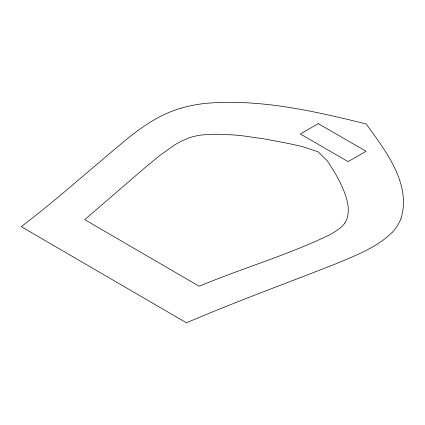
<?xml version="1.0" encoding="UTF-8"?>
<svg xmlns="http://www.w3.org/2000/svg" width="425" height="425" viewBox="0 0 425 425"><rect width="100%" height="100%" fill="white"/><g stroke="black" fill="none" stroke-linecap="round" stroke-linejoin="round"><path stroke-width="0.64" d="M401.067 218.471C411.485 183.467 385.427 150.689 366.095 123.903C313.995 111.116 260.387 98.738 206.412 103.302A92.315 53.3 0 0 0 181.241 108.109M344.935 222.918L344.032 224.172A40.402 23.327 0 0 1 341.461 226.939L337.222 230.286L331.925 233.569A109.406 63.166 0 0 1 329.279 235.014C287.247 255.255 242.16 268.26 199.166 286.243L84.718 219.645L145.345 167.397L159.784 155.476L175.015 144.681L181.602 141.01L188.631 138.013A40.837 23.577 0 0 1 193.455 136.553L194.932 136.191A40.646 23.465 0 0 1 197.386 135.681L198.857 135.426A49.566 28.618 0 0 1 202.815 134.884L215.964 134.194L232.401 134.863A177.714 102.6 0 0 1 243.653 135.952L265.035 139.018L289.133 143.629L302.605 146.625L318.038 151.815L327.351 160.905L334.916 172.805L340.404 182.973M392.073 232.448C376.879 247.605 356.139 255.133 336.818 263.452C286.673 283.188 235.987 301.575 186.442 322.819L21.25 226.663C57.97 198.757 92.124 167.726 127.697 138.417C143.724 125.529 161.277 113.794 181.268 108.141M340.537 183.239C345.615 194.262 350.928 207.172 346.779 219.374A43.839 25.309 0 0 1 344.946 222.923M401.035 218.466A91.46 52.801 0 0 1 392.126 232.464M318.256 123.643L300.316 134.002L348.155 161.617L366.095 151.263L318.256 123.643"/></g></svg>
